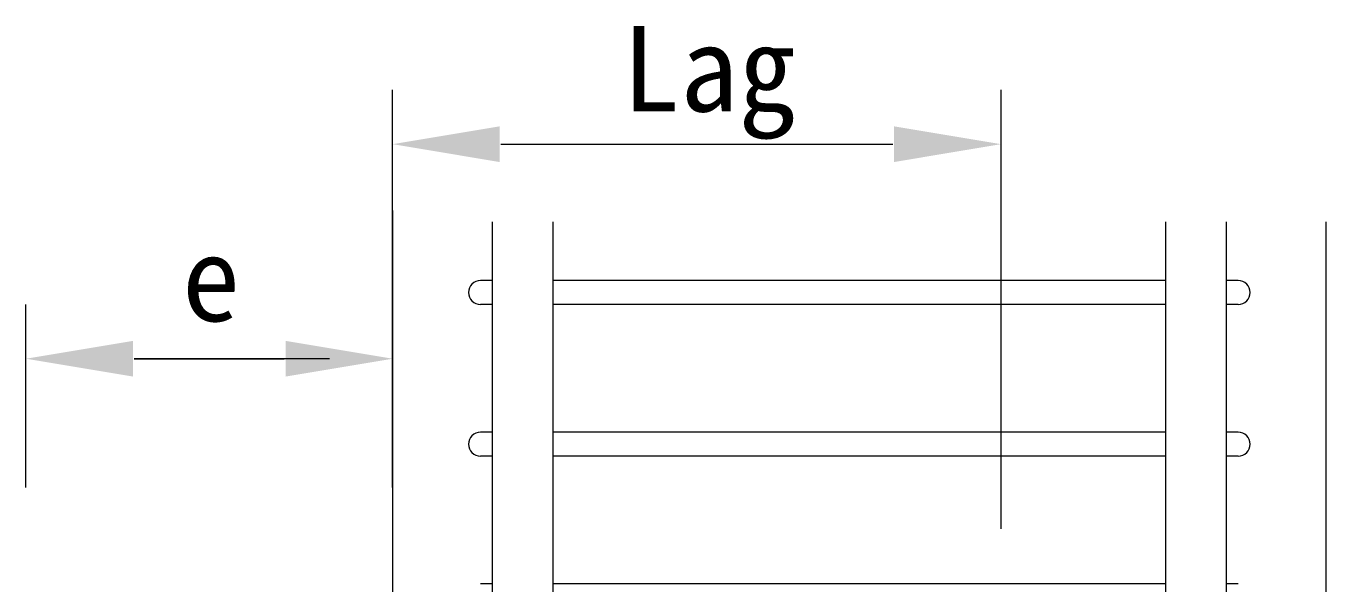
# Model space of a CAD drawing. Units: millimetres, scale not verified. Extents: x -25255 to 25671, y -15462 to 18552.
# Drawn here: x 9686 to 11918, y 3375 to 4332 of the extents above; entities that cross this region are included whole.
import ezdxf
from ezdxf.enums import TextEntityAlignment as Align

# ---------------------------------------------------------------- set-up
doc = ezdxf.new("R2010")
doc.units = ezdxf.units.MM
doc.header["$LTSCALE"] = 100
for name, color, linetype, lineweight in [('0-0', 7, 'Continuous', 18), ('C-2_メモ', 7, 'Continuous', 18), ('C-7', 7, 'Continuous', 18)]:
    doc.layers.add(name, color=color, linetype=linetype, lineweight=lineweight)
doc.styles.add('ＭＳ ゴシック', font='')
doc.styles.get('ＭＳ ゴシック').set_extended_font_data('MS Gothic')

msp = doc.modelspace()

# ---------------------------------------------------------------- linework, layer by layer
at = {"layer": '0-0'}
for p, q in [((10315.3, 3540.2), (10315.3, 4222.5)), ((11359.8, 3469.6), (11359.8, 4222.5)), ((10501.3, 4129.5), (11173.8, 4129.5)), ((9685.8, 3540.2), (9685.8, 3854.3)), ((10315.3, 3540.2), (10315.3, 3854.3)), ((9871.8, 3761.3), (10129.3, 3761.3)), ((10206.6, 3761.3), (9871.8, 3761.3))]:
    msp.add_line(p, q, dxfattribs=at)
at = {"layer": '0-0', "color": 5}
for p, q in [((10315.3, 4015.9), (10315.3, 3354.2)), ((11917.8, 3354.2), (11917.8, 3996.4)), ((10486.4, 3895.5), (10466, 3895.5)), ((11642.5, 3895.5), (10590.6, 3895.5)), ((11767.1, 3895.5), (11746.6, 3895.5)), ((10486.4, 3854.6), (10466, 3854.6)), ((11642.5, 3854.6), (10590.6, 3854.6)), ((11767.1, 3854.6), (11746.6, 3854.6)), ((10486.4, 3635.1), (10466, 3635.1)), ((11642.5, 3635.1), (10590.6, 3635.1)), ((11767.1, 3635.1), (11746.6, 3635.1)), ((10486.4, 3594.2), (10466, 3594.2)), ((11642.5, 3594.2), (10590.6, 3594.2)), ((11767.1, 3594.2), (11746.6, 3594.2)), ((10486.4, 3374.7), (10466, 3374.7)), ((11642.5, 3374.7), (10590.6, 3374.7)), ((11767.1, 3374.7), (11746.6, 3374.7))]:
    msp.add_line(p, q, dxfattribs=at)
at = {"layer": '0-0', "color": 1}
for p, q in [((10486.4, 3996.4), (10486.4, 3224)), ((10590.6, 3996.4), (10590.6, 3224)), ((11642.5, 3996.4), (11642.5, 6.2)), ((11746.6, 3996.4), (11746.6, 6.2))]:
    msp.add_line(p, q, dxfattribs=at)
at = {"layer": '0-0', "color": 5}
for centre, start, end in [((10466, 3875), 90, 180), ((11767.1, 3875), 0, 90), ((10466, 3875), 180, 270), ((11767.1, 3875), 270, 0), ((10466, 3614.6), 90, 180), ((11767.1, 3614.6), 0, 90), ((10466, 3614.6), 180, 270), ((11767.1, 3614.6), 270, 0)]:
    msp.add_arc(centre, 20.5, start, end, dxfattribs=at)
at = {"layer": 'C-7'}
for points in [[(10499.2, 4160.1), (10499.2, 4098.8), (10315.3, 4129.5)], [(11175.9, 4160.1), (11175.9, 4098.8), (11359.8, 4129.5)], [(9869.6, 3791.9), (9869.6, 3730.7), (9685.8, 3761.3)], [(10131.5, 3791.9), (10131.5, 3730.7), (10315.3, 3761.3)]]:
    msp.add_solid(points, dxfattribs=at)

# ---------------------------------------------------------------- texts
at = {"layer": 'C-2_メモ', "style": 'ＭＳ ゴシック'}
for s, p in [('Lag', (10709.1, 4141.7)), ('e', (9953.8, 3781.7))]:
    msp.add_text(s, height=146.6, dxfattribs=at).set_placement(p, align=Align.BOTTOM_LEFT)

doc.saveas('drawing.dxf')
